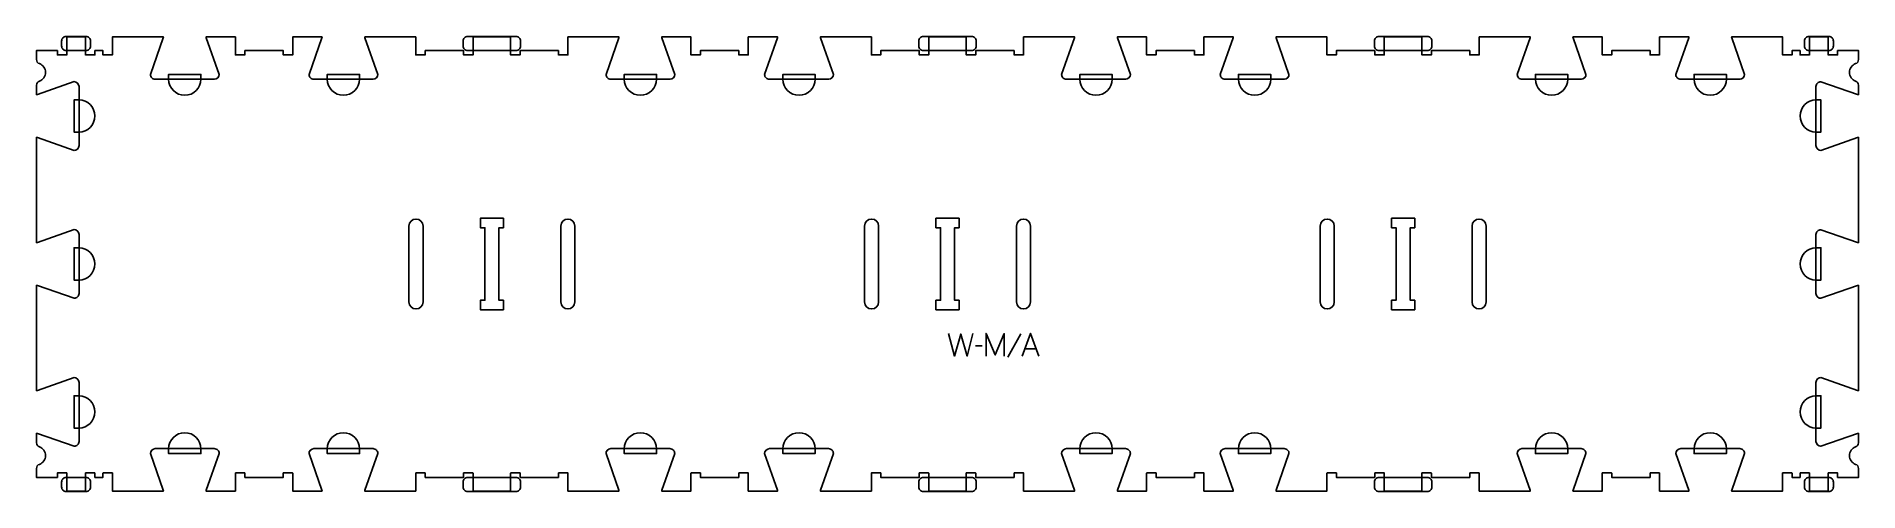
# Model space of a CAD drawing. Header units: millimetres. Extents: x -1200 to 1200, y -300 to 300.
import ezdxf

# ---------------------------------------------------------------- set-up
doc = ezdxf.new("R2010")
doc.units = ezdxf.units.MM
for name, color, linetype, true_color in [('1_ANYTOOL_1MMDEEP_LABELS_S', 2, 'Continuous', 0xffff00), ('3_ANYTOOL_CUTTHROUGH_INSID', 4, 'Continuous', 0x00ffff), ('4_ANYTOOL_CUTTHROUGH_OUTSI', 5, 'Continuous', 0x0000ff), ('5_ANYTOOL_HALF_MILL_9MM_IN', 3, 'Continuous', 0x00ff00)]:
    doc.layers.add(name, color=color, linetype=linetype, true_color=true_color)

msp = doc.modelspace()

# ---------------------------------------------------------------- linework, layer by layer
at = {"layer": '1_ANYTOOL_1MMDEEP_LABELS_S'}
for p, q in [((96.6, -91.9), (79.5, -122.7)), ((45.6, -107.6), (36.9, -107.6)), ((101.8, -111.9), (116.7, -111.9))]:
    msp.add_line(p, q, dxfattribs=at)
for points in [[(1.3, -91.4), (9, -121.4), (17.4, -92.3), (25.9, -121.4), (33.4, -91.4)], [(50.8, -121.4), (50.8, -91.4), (62.8, -119.8), (74.8, -91.6), (74.8, -121.4)], [(98.4, -121.4), (109.2, -91.4), (120.3, -121.4)]]:
    msp.add_lwpolyline(points, dxfattribs=at)
at = {"layer": '3_ANYTOOL_CUTTHROUGH_INSID'}
for points in [[(-690.7, -50), (-690.7, 50, 1), (-709.2, 50), (-709.2, -50, 1)], [(-509.2, -50, 1), (-490.7, -50), (-490.7, 50, 1), (-509.2, 50)], [(-90.7, -50), (-90.7, 50, 1), (-109.2, 50), (-109.2, -50, 1)], [(90.8, -50, 1), (109.3, -50), (109.3, 50, 1), (90.8, 50)], [(509.3, -50), (509.3, 50, 1), (490.8, 50), (490.8, -50, 1)], [(690.8, -50, 1), (709.3, -50), (709.3, 50, 1), (690.8, 50)]]:
    msp.add_lwpolyline(points, format="xyb", close=True, dxfattribs=at)
for points in [[(-584.7, 60.3), (-615.2, 60.3), (-615.2, 47.8), (-609.2, 47.8), (-609.2, -47.7), (-615.2, -47.7), (-615.2, -60.2), (-584.7, -60.2), (-584.7, -47.7), (-590.7, -47.7), (-590.7, 47.8), (-584.7, 47.8)], [(15.3, 60.3), (-15.2, 60.3), (-15.2, 47.8), (-9.2, 47.8), (-9.2, -47.7), (-15.2, -47.7), (-15.2, -60.2), (15.3, -60.2), (15.3, -47.7), (9.3, -47.7), (9.3, 47.8), (15.3, 47.8)], [(615.3, 60.3), (584.8, 60.3), (584.8, 47.8), (590.8, 47.8), (590.8, -47.7), (584.8, -47.7), (584.8, -60.2), (615.3, -60.2), (615.3, -47.7), (609.3, -47.7), (609.3, 47.8), (615.3, 47.8)]]:
    msp.add_lwpolyline(points, close=True, dxfattribs=at)
at = {"layer": '4_ANYTOOL_CUTTHROUGH_OUTSI'}
msp.add_lwpolyline([(-767.4, 299.2), (-767.2, 297.9), (-750.3, 249.5), (-750.7, 247.2), (-752.1, 245.1), (-754.2, 243.7), (-756.5, 243.3), (-834.5, 243.3, -0.419618), (-840.8, 249.6), (-823.9, 297.9), (-823.7, 299.2), (-862.3, 299.2), (-862.3, 275.5, -0.414214), (-862.5, 275.3), (-874.5, 275.3, -0.414214), (-874.8, 275.5), (-874.8, 281.2), (-925.3, 281.2), (-925.3, 275.5, -0.414214), (-925.5, 275.3), (-937.5, 275.3, -0.414214), (-937.8, 275.5), (-937.8, 299.2), (-976.3, 299.2), (-976.1, 297.9), (-959.2, 249.5), (-959.6, 247.2), (-961, 245.1), (-963.2, 243.7), (-965.5, 243.3), (-1043.5, 243.3, -0.419618), (-1049.7, 249.6), (-1032.8, 297.9), (-1032.6, 299.2), (-1099.7, 299.2), (-1099.7, 275.5, -0.414214), (-1100, 275.3), (-1112, 275.3, -0.414214), (-1112.2, 275.5), (-1112.2, 281.2), (-1122.7, 281.2), (-1122.7, 275.5, -0.414214), (-1123, 275.3), (-1135, 275.3, -0.414214), (-1135.2, 275.5), (-1135.2, 299.2), (-1159.7, 299.2), (-1159.7, 275.5, -0.414214), (-1160, 275.3), (-1172, 275.3, -0.414214), (-1172.2, 275.5), (-1172.2, 281.2), (-1199.7, 281.2), (-1199.7, 269.3, 0.317837), (-1195.9, 263.9, -0.707107), (-1195.9, 240.8, 0.317837), (-1199.7, 235.4), (-1199.7, 223), (-1198.4, 223.2), (-1150, 240.2), (-1147.7, 239.7), (-1145.6, 238.3), (-1144.2, 236.2), (-1143.7, 233.9), (-1143.7, 155.9, -0.419618), (-1150.1, 149.7), (-1198.4, 166.6), (-1199.7, 166.8), (-1199.7, 28.1), (-1198.4, 28.3), (-1150, 45.3), (-1147.7, 44.8), (-1145.6, 43.4), (-1144.2, 41.3), (-1143.7, 39), (-1143.7, -39, -0.419618), (-1150.1, -45.2), (-1198.4, -28.3), (-1199.7, -28.1), (-1199.7, -166.8), (-1198.4, -166.6), (-1150, -149.6), (-1147.7, -150.1), (-1145.6, -151.5), (-1144.2, -153.6), (-1143.7, -155.9), (-1143.7, -233.9, -0.419618), (-1150.1, -240.1), (-1198.4, -223.2), (-1199.7, -223), (-1199.7, -235.4, 0.317837), (-1195.9, -240.8, -0.707107), (-1195.9, -263.9, 0.317837), (-1199.7, -269.3), (-1199.7, -281.2), (-1172.2, -281.2), (-1172.2, -275.5, -0.414214), (-1172, -275.2), (-1160, -275.2, -0.414214), (-1159.7, -275.5), (-1159.7, -299.2), (-1135.2, -299.2), (-1135.2, -275.5, -0.414214), (-1135, -275.2), (-1123, -275.2, -0.414214), (-1122.7, -275.5), (-1122.7, -281.2), (-1112.2, -281.2), (-1112.2, -275.5, -0.414214), (-1112, -275.2), (-1100, -275.2, -0.414214), (-1099.7, -275.5), (-1099.7, -299.2), (-1032.6, -299.2), (-1032.8, -297.9), (-1049.7, -249.5), (-1049.3, -247.2), (-1047.9, -245.1), (-1045.8, -243.7), (-1043.5, -243.2), (-965.5, -243.2, -0.419618), (-959.2, -249.6), (-976.1, -297.9), (-976.3, -299.2), (-937.8, -299.2), (-937.8, -275.5, -0.414214), (-937.5, -275.2), (-925.5, -275.2, -0.414214), (-925.3, -275.5), (-925.3, -281.2), (-874.8, -281.2), (-874.8, -275.5, -0.414214), (-874.5, -275.2), (-862.5, -275.2, -0.414214), (-862.3, -275.5), (-862.3, -299.2), (-823.7, -299.2), (-823.9, -297.9), (-840.8, -249.5), (-840.4, -247.2), (-839, -245.1), (-836.8, -243.7), (-834.5, -243.2), (-756.5, -243.2, -0.419618), (-750.3, -249.6), (-767.2, -297.9), (-767.4, -299.2), (-700.3, -299.2), (-700.3, -275.5, -0.414214), (-700, -275.2), (-688, -275.2, -0.414214), (-687.8, -275.5), (-687.8, -281.2), (-637.3, -281.2), (-637.3, -275.5, -0.414214), (-637, -275.2), (-625, -275.2, -0.414214), (-624.8, -275.5), (-624.8, -299.2), (-575.3, -299.2), (-575.3, -275.5, -0.414214), (-575, -275.2), (-563, -275.2, -0.414214), (-562.8, -275.5), (-562.8, -281.2), (-512.3, -281.2), (-512.3, -275.5, -0.414214), (-512, -275.2), (-500, -275.2, -0.414214), (-499.8, -275.5), (-499.8, -299.2), (-432.6, -299.2), (-432.8, -297.9), (-449.7, -249.5), (-449.3, -247.2), (-447.9, -245.1), (-445.8, -243.7), (-443.5, -243.2), (-365.5, -243.2, -0.419618), (-359.2, -249.6), (-376.1, -297.9), (-376.3, -299.2), (-337.8, -299.2), (-337.8, -275.5, -0.414214), (-337.5, -275.2), (-325.5, -275.2, -0.414214), (-325.3, -275.5), (-325.3, -281.2), (-274.8, -281.2), (-274.8, -275.5, -0.414214), (-274.5, -275.2), (-262.5, -275.2, -0.414214), (-262.3, -275.5), (-262.3, -299.2), (-223.7, -299.2), (-223.9, -297.9), (-240.8, -249.5), (-240.4, -247.2), (-239, -245.1), (-236.8, -243.7), (-234.5, -243.2), (-156.5, -243.2, -0.419618), (-150.3, -249.6), (-167.2, -297.9), (-167.4, -299.2), (-100.3, -299.2), (-100.3, -275.5, -0.414214), (-100, -275.2), (-88, -275.2, -0.414214), (-87.8, -275.5), (-87.8, -281.2), (-37.3, -281.2), (-37.3, -275.5, -0.414214), (-37, -275.2), (-25, -275.2, -0.414214), (-24.8, -275.5), (-24.8, -299.2), (24.7, -299.2), (24.7, -275.5, -0.414214), (25, -275.2), (37, -275.2, -0.414214), (37.2, -275.5), (37.2, -281.2), (87.7, -281.2), (87.7, -275.5, -0.414214), (88, -275.2), (100, -275.2, -0.414214), (100.2, -275.5), (100.2, -299.2), (167.4, -299.2), (167.2, -297.9), (150.3, -249.5), (150.7, -247.2), (152.1, -245.1), (154.2, -243.7), (156.5, -243.2), (234.5, -243.2, -0.419618), (240.8, -249.6), (223.9, -297.9), (223.7, -299.2), (262.2, -299.2), (262.2, -275.5, -0.414214), (262.5, -275.2), (274.5, -275.2, -0.414214), (274.7, -275.5), (274.7, -281.2), (325.2, -281.2), (325.2, -275.5, -0.414214), (325.5, -275.2), (337.5, -275.2, -0.414214), (337.7, -275.5), (337.7, -299.2), (376.3, -299.2), (376.1, -297.9), (359.2, -249.5), (359.6, -247.2), (361, -245.1), (363.2, -243.7), (365.5, -243.2), (443.5, -243.2, -0.419618), (449.7, -249.6), (432.8, -297.9), (432.6, -299.2), (499.7, -299.2), (499.7, -275.5, -0.414214), (500, -275.2), (512, -275.2, -0.414214), (512.2, -275.5), (512.2, -281.2), (562.7, -281.2), (562.7, -275.5, -0.414214), (563, -275.2), (575, -275.2, -0.414214), (575.2, -275.5), (575.2, -299.2), (624.7, -299.2), (624.7, -275.5, -0.414214), (625, -275.2), (637, -275.2, -0.414214), (637.2, -275.5), (637.2, -281.2), (687.7, -281.2), (687.7, -275.5, -0.414214), (688, -275.2), (700, -275.2, -0.414214), (700.2, -275.5), (700.2, -299.2), (767.4, -299.2), (767.2, -297.9), (750.3, -249.5), (750.7, -247.2), (752.1, -245.1), (754.2, -243.7), (756.5, -243.2), (834.5, -243.2, -0.419618), (840.8, -249.6), (823.9, -297.9), (823.7, -299.2), (862.2, -299.2), (862.2, -275.5, -0.414214), (862.5, -275.2), (874.5, -275.2, -0.414214), (874.7, -275.5), (874.7, -281.2), (925.2, -281.2), (925.2, -275.5, -0.414214), (925.5, -275.2), (937.5, -275.2, -0.414214), (937.7, -275.5), (937.7, -299.2), (976.3, -299.2), (976.1, -297.9), (959.2, -249.5), (959.6, -247.2), (961, -245.1), (963.2, -243.7), (965.5, -243.2), (1043.5, -243.2, -0.419618), (1049.7, -249.6), (1032.8, -297.9), (1032.6, -299.2), (1099.7, -299.2), (1099.7, -275.5, -0.414214), (1100, -275.2), (1112, -275.2, -0.414214), (1112.2, -275.5), (1112.2, -281.2), (1122.7, -281.2), (1122.7, -275.5, -0.414214), (1123, -275.2), (1135, -275.2, -0.414214), (1135.2, -275.5), (1135.2, -299.2), (1159.7, -299.2), (1159.7, -275.5, -0.414214), (1160, -275.2), (1172, -275.2, -0.414214), (1172.2, -275.5), (1172.2, -281.2), (1199.7, -281.2), (1199.7, -269.3, 0.317837), (1195.9, -263.9, -0.707107), (1195.9, -240.8, 0.317837), (1199.7, -235.4), (1199.7, -223), (1198.4, -223.2), (1150, -240.1), (1147.7, -239.7), (1145.6, -238.3), (1144.2, -236.2), (1143.7, -233.9), (1143.7, -155.9, -0.419618), (1150.1, -149.7), (1198.4, -166.6), (1199.7, -166.8), (1199.7, -28.1), (1198.4, -28.3), (1150, -45.2), (1147.7, -44.8), (1145.6, -43.4), (1144.2, -41.3), (1143.7, -39), (1143.7, 39, -0.419618), (1150.1, 45.2), (1198.4, 28.3), (1199.7, 28.1), (1199.7, 166.8), (1198.4, 166.6), (1150, 149.7), (1147.7, 150.1), (1145.6, 151.5), (1144.2, 153.6), (1143.7, 155.9), (1143.7, 233.9, -0.419618), (1150.1, 240.1), (1198.4, 223.2), (1199.7, 223), (1199.7, 235.4, 0.317837), (1195.9, 240.8, -0.707107), (1195.9, 263.9, 0.317837), (1199.7, 269.3), (1199.7, 281.2), (1172.2, 281.2), (1172.2, 275.5, -0.414214), (1172, 275.3), (1160, 275.3, -0.414214), (1159.7, 275.5), (1159.7, 299.2), (1135.2, 299.2), (1135.2, 275.5, -0.414214), (1135, 275.3), (1123, 275.3, -0.414214), (1122.7, 275.5), (1122.7, 281.2), (1112.2, 281.2), (1112.2, 275.5, -0.414214), (1112, 275.3), (1100, 275.3, -0.414214), (1099.7, 275.5), (1099.7, 299.2), (1032.6, 299.2), (1032.8, 297.9), (1049.7, 249.5), (1049.3, 247.2), (1047.9, 245.1), (1045.8, 243.7), (1043.5, 243.3), (965.5, 243.3, -0.419618), (959.2, 249.6), (976.1, 297.9), (976.3, 299.2), (937.7, 299.2), (937.7, 275.5, -0.414214), (937.5, 275.3), (925.5, 275.3, -0.414214), (925.2, 275.5), (925.2, 281.2), (874.7, 281.2), (874.7, 275.5, -0.414214), (874.5, 275.3), (862.5, 275.3, -0.414214), (862.2, 275.5), (862.2, 299.2), (823.7, 299.2), (823.9, 297.9), (840.8, 249.5), (840.4, 247.2), (839, 245.1), (836.8, 243.7), (834.5, 243.3), (756.5, 243.3, -0.419618), (750.3, 249.6), (767.2, 297.9), (767.4, 299.2), (700.2, 299.2), (700.2, 275.5, -0.414214), (700, 275.3), (688, 275.3, -0.414214), (687.7, 275.5), (687.7, 281.2), (637.2, 281.2), (637.2, 275.5, -0.414214), (637, 275.3), (625, 275.3, -0.414214), (624.7, 275.5), (624.7, 299.2), (575.2, 299.2), (575.2, 275.5, -0.414214), (575, 275.3), (563, 275.3, -0.414214), (562.7, 275.5), (562.7, 281.2), (512.2, 281.2), (512.2, 275.5, -0.414214), (512, 275.3), (500, 275.3, -0.414214), (499.7, 275.5), (499.7, 299.2), (432.6, 299.2), (432.8, 297.9), (449.7, 249.5), (449.3, 247.2), (447.9, 245.1), (445.8, 243.7), (443.5, 243.3), (365.5, 243.3, -0.419618), (359.2, 249.6), (376.1, 297.9), (376.3, 299.2), (337.7, 299.2), (337.7, 275.5, -0.414214), (337.5, 275.3), (325.5, 275.3, -0.414214), (325.2, 275.5), (325.2, 281.2), (274.7, 281.2), (274.7, 275.5, -0.414214), (274.5, 275.3), (262.5, 275.3, -0.414214), (262.2, 275.5), (262.2, 299.2), (223.7, 299.2), (223.9, 297.9), (240.8, 249.5), (240.4, 247.2), (239, 245.1), (236.8, 243.7), (234.5, 243.3), (156.5, 243.3, -0.419618), (150.3, 249.6), (167.2, 297.9), (167.4, 299.2), (100.2, 299.2), (100.2, 275.5, -0.414214), (100, 275.3), (88, 275.3, -0.414214), (87.7, 275.5), (87.7, 281.2), (37.2, 281.2), (37.2, 275.5, -0.414214), (37, 275.3), (25, 275.3, -0.414214), (24.7, 275.5), (24.7, 299.2), (-24.8, 299.2), (-24.8, 275.5, -0.414214), (-25, 275.3), (-37, 275.3, -0.414214), (-37.3, 275.5), (-37.3, 281.2), (-87.8, 281.2), (-87.8, 275.5, -0.414214), (-88, 275.3), (-100, 275.3, -0.414214), (-100.3, 275.5), (-100.3, 299.2), (-167.4, 299.2), (-167.2, 297.9), (-150.3, 249.5), (-150.7, 247.2), (-152.1, 245.1), (-154.2, 243.7), (-156.5, 243.3), (-234.5, 243.3, -0.419618), (-240.8, 249.6), (-223.9, 297.9), (-223.7, 299.2), (-262.3, 299.2), (-262.3, 275.5, -0.414214), (-262.5, 275.3), (-274.5, 275.3, -0.414214), (-274.8, 275.5), (-274.8, 281.2), (-325.3, 281.2), (-325.3, 275.5, -0.414214), (-325.5, 275.3), (-337.5, 275.3, -0.414214), (-337.8, 275.5), (-337.8, 299.2), (-376.3, 299.2), (-376.1, 297.9), (-359.2, 249.5), (-359.6, 247.2), (-361, 245.1), (-363.2, 243.7), (-365.5, 243.3), (-443.5, 243.3, -0.419618), (-449.7, 249.6), (-432.8, 297.9), (-432.6, 299.2), (-499.8, 299.2), (-499.8, 275.5, -0.414214), (-500, 275.3), (-512, 275.3, -0.414214), (-512.3, 275.5), (-512.3, 281.2), (-562.8, 281.2), (-562.8, 275.5, -0.414214), (-563, 275.3), (-575, 275.3, -0.414214), (-575.3, 275.5), (-575.3, 299.2), (-624.8, 299.2), (-624.8, 275.5, -0.414214), (-625, 275.3), (-637, 275.3, -0.414214), (-637.3, 275.5), (-637.3, 281.2), (-687.8, 281.2), (-687.8, 275.5, -0.414214), (-688, 275.3), (-700, 275.3, -0.414214), (-700.3, 275.5), (-700.3, 299.2)], format="xyb", close=True, dxfattribs=at)
at = {"layer": '5_ANYTOOL_HALF_MILL_9MM_IN'}
for points in [[(-1160.6, 299.7, 0.414214), (-1166.6, 293.7), (-1166.6, 287.2, 0.414214), (-1160.6, 281.2), (-1134.4, 281.2, 0.414214), (-1128.4, 287.2), (-1128.4, 293.7, 0.414214), (-1134.4, 299.7)], [(-631.9, 299.7, 0.414214), (-637.9, 293.7), (-637.9, 287.2, 0.414214), (-631.9, 281.2), (-568.1, 281.2, 0.414214), (-562.1, 287.2), (-562.1, 293.7, 0.414214), (-568.1, 299.7)], [(-31.9, 299.7, 0.414214), (-37.9, 293.7), (-37.9, 287.2, 0.414214), (-31.9, 281.2), (31.9, 281.2, 0.414214), (37.9, 287.2), (37.9, 293.7, 0.414214), (31.9, 299.7)], [(568.1, 299.7, 0.414214), (562.1, 293.7), (562.1, 287.2, 0.414214), (568.1, 281.2), (631.9, 281.2, 0.414214), (637.9, 287.2), (637.9, 293.7, 0.414214), (631.9, 299.7)], [(1134.4, 299.7, 0.414214), (1128.4, 293.7), (1128.4, 287.2, 0.414214), (1134.4, 281.2), (1160.6, 281.2, 0.414214), (1166.6, 287.2), (1166.6, 293.7, 0.414214), (1160.6, 299.7)], [(-983.2, 243.5, -1), (-1025.7, 243.5), (-1025.7, 249.8), (-983.2, 249.8)], [(-774.3, 243.5, -1), (-816.8, 243.5), (-816.8, 249.8), (-774.3, 249.8)], [(-383.2, 243.5, -1), (-425.7, 243.5), (-425.7, 249.8), (-383.2, 249.8)], [(-174.3, 243.5, -1), (-216.8, 243.5), (-216.8, 249.8), (-174.3, 249.8)], [(216.8, 243.5, -1), (174.3, 243.5), (174.3, 249.8), (216.8, 249.8)], [(425.7, 243.5, -1), (383.2, 243.5), (383.2, 249.8), (425.7, 249.8)], [(816.8, 243.5, -1), (774.3, 243.5), (774.3, 249.8), (816.8, 249.8)], [(1025.7, 243.5, -1), (983.2, 243.5), (983.2, 249.8), (1025.7, 249.8)], [(-1144, 216.2, -1), (-1144, 173.7), (-1150.2, 173.7), (-1150.2, 216.2)], [(1144, 216.2, 1), (1144, 173.7), (1150.2, 173.7), (1150.2, 216.2)], [(-1144, 21.3, -1), (-1144, -21.2), (-1150.2, -21.2), (-1150.2, 21.3)], [(1144, 21.3, 1), (1144, -21.2), (1150.2, -21.2), (1150.2, 21.3)], [(-1144, -173.6, -1), (-1144, -216.1), (-1150.2, -216.1), (-1150.2, -173.6)], [(1144, -173.6, 1), (1144, -216.1), (1150.2, -216.1), (1150.2, -173.6)], [(-983.2, -243.5, 1), (-1025.7, -243.5), (-1025.7, -249.7), (-983.2, -249.7)], [(-774.3, -243.5, 1), (-816.8, -243.5), (-816.8, -249.7), (-774.3, -249.7)], [(-383.2, -243.5, 1), (-425.7, -243.5), (-425.7, -249.7), (-383.2, -249.7)], [(-174.3, -243.5, 1), (-216.8, -243.5), (-216.8, -249.7), (-174.3, -249.7)], [(216.8, -243.5, 1), (174.3, -243.5), (174.3, -249.7), (216.8, -249.7)], [(425.7, -243.5, 1), (383.2, -243.5), (383.2, -249.7), (425.7, -249.7)], [(816.8, -243.5, 1), (774.3, -243.5), (774.3, -249.7), (816.8, -249.7)], [(1025.7, -243.5, 1), (983.2, -243.5), (983.2, -249.7), (1025.7, -249.7)], [(-1160.6, -281.2, 0.414214), (-1166.6, -287.2), (-1166.6, -293.7, 0.414214), (-1160.6, -299.7), (-1134.4, -299.7, 0.414214), (-1128.4, -293.7), (-1128.4, -287.2, 0.414214), (-1134.4, -281.2)], [(-631.9, -281.2, 0.414214), (-637.9, -287.2), (-637.9, -293.7, 0.414214), (-631.9, -299.7), (-568.1, -299.7, 0.414214), (-562.1, -293.7), (-562.1, -287.2, 0.414214), (-568.1, -281.2)], [(-31.9, -281.2, 0.414214), (-37.9, -287.2), (-37.9, -293.7, 0.414214), (-31.9, -299.7), (31.9, -299.7, 0.414214), (37.9, -293.7), (37.9, -287.2, 0.414214), (31.9, -281.2)], [(568.1, -281.2, 0.414214), (562.1, -287.2), (562.1, -293.7, 0.414214), (568.1, -299.7), (631.9, -299.7, 0.414214), (637.9, -293.7), (637.9, -287.2, 0.414214), (631.9, -281.2)], [(1134.4, -281.2, 0.414214), (1128.4, -287.2), (1128.4, -293.7, 0.414214), (1134.4, -299.7), (1160.6, -299.7, 0.414214), (1166.6, -293.7), (1166.6, -287.2, 0.414214), (1160.6, -281.2)]]:
    msp.add_lwpolyline(points, format="xyb", close=True, dxfattribs=at)

doc.saveas('drawing.dxf')
